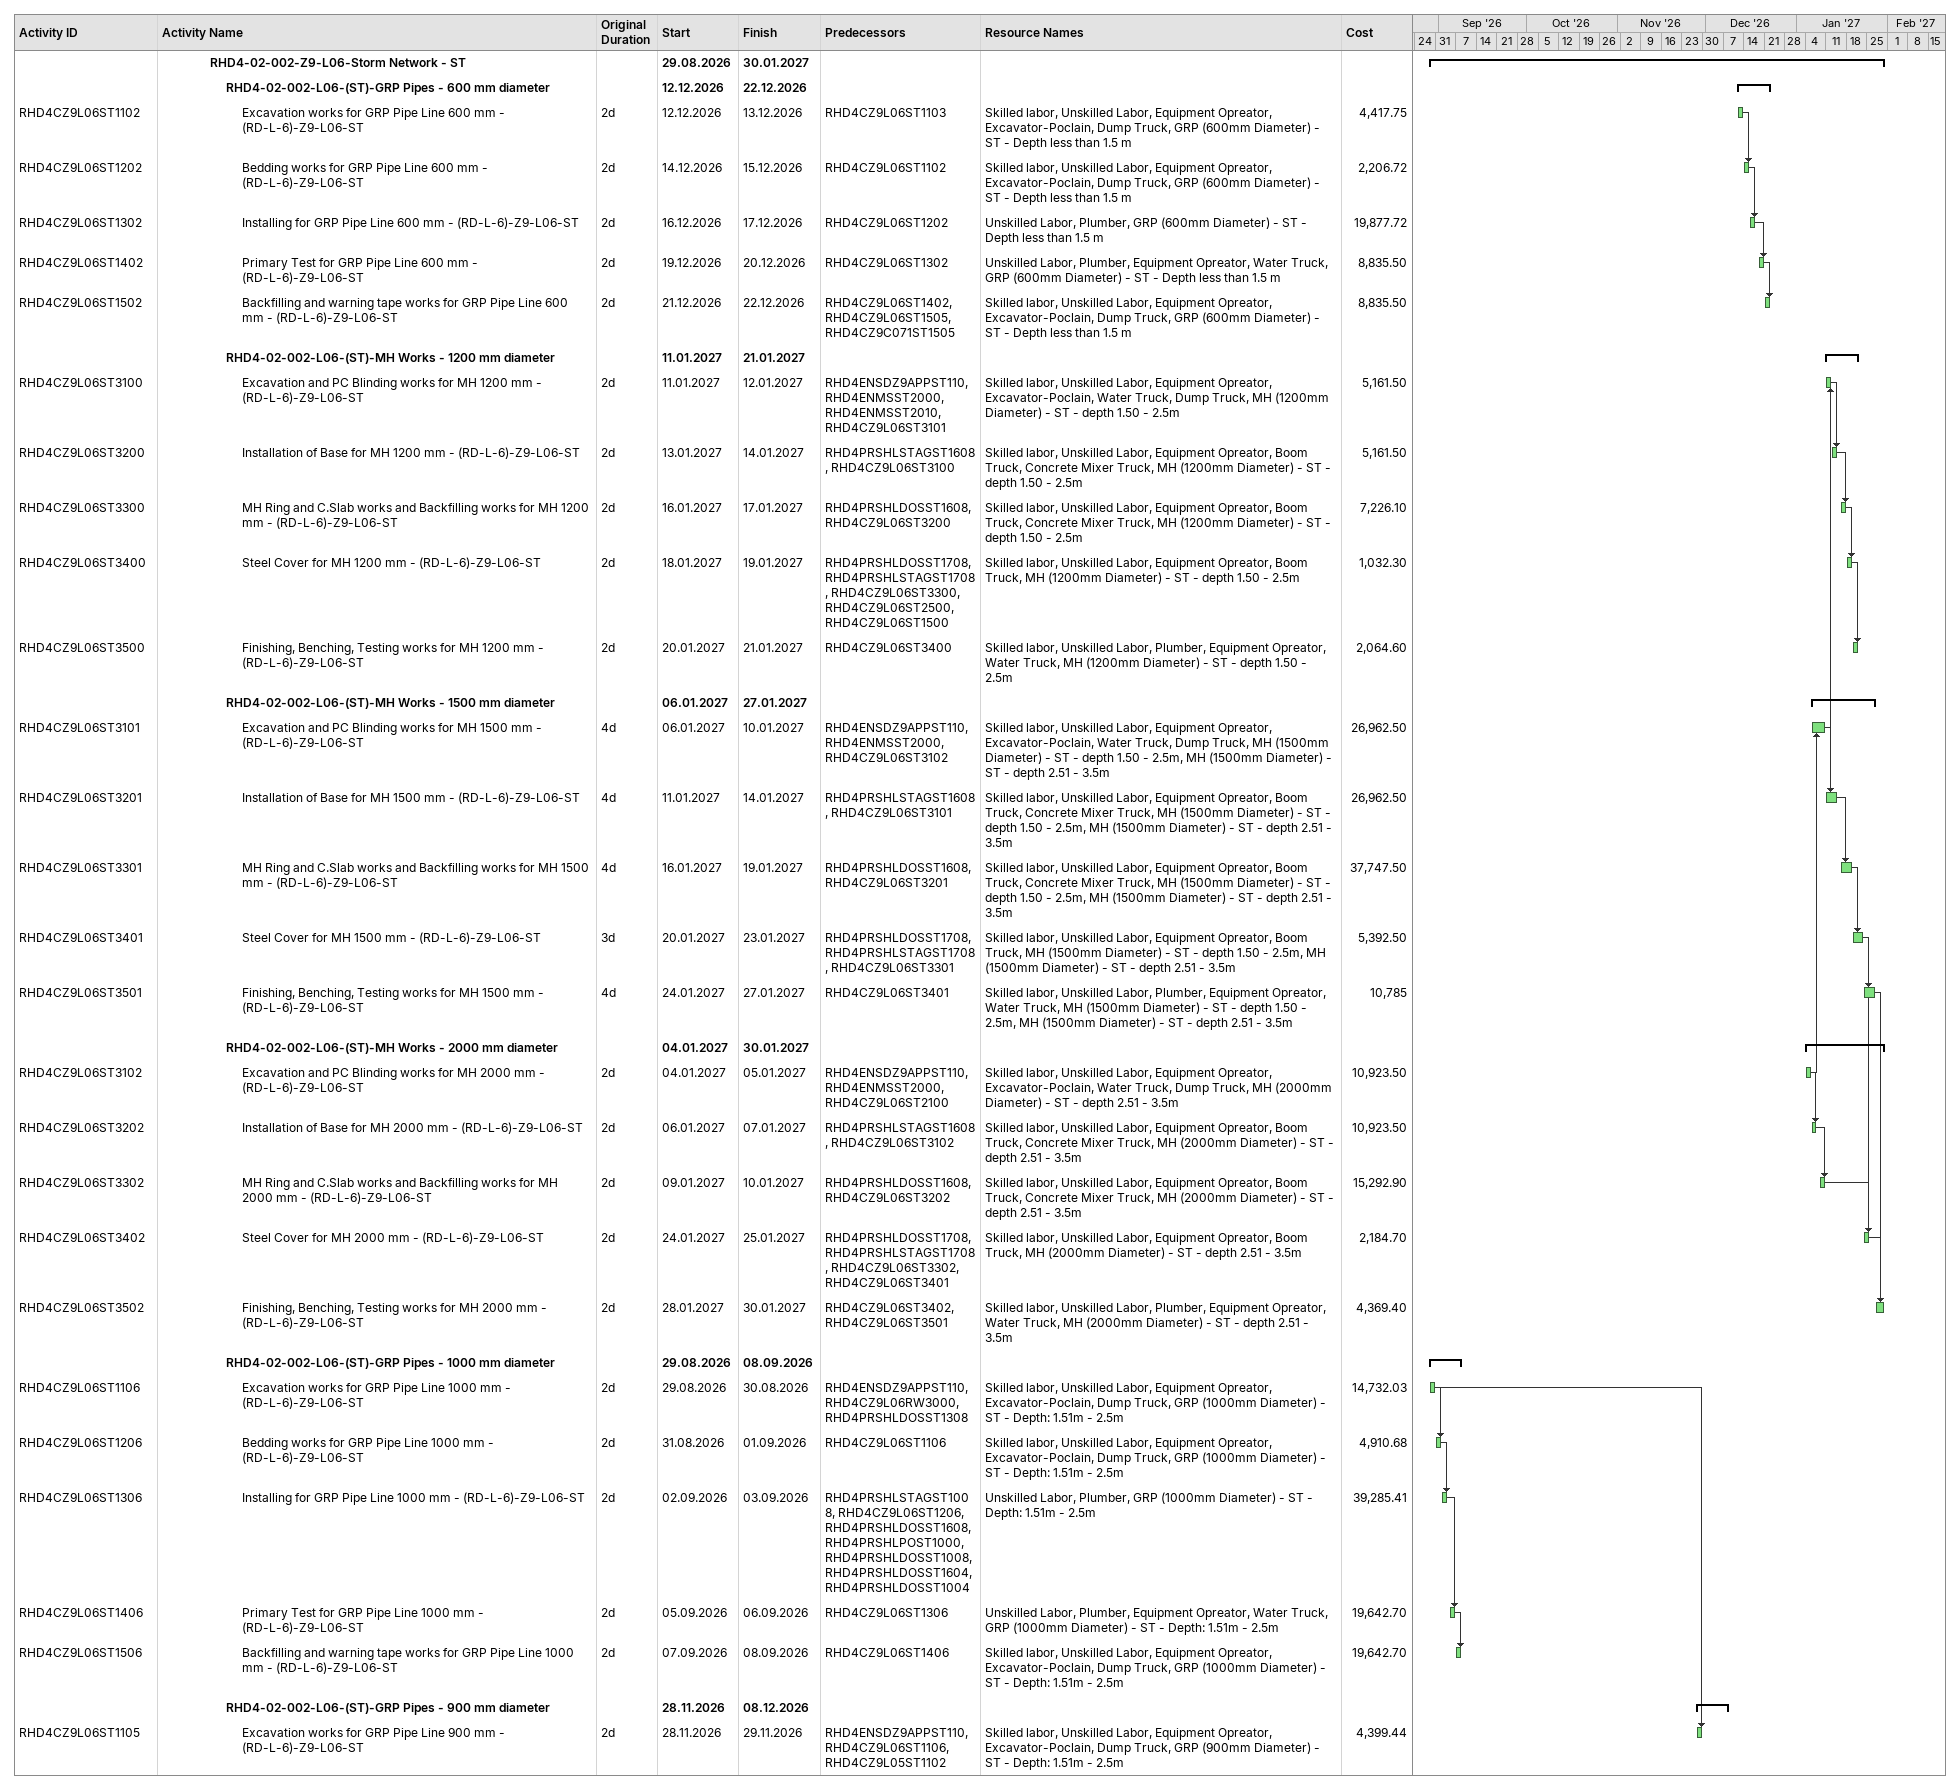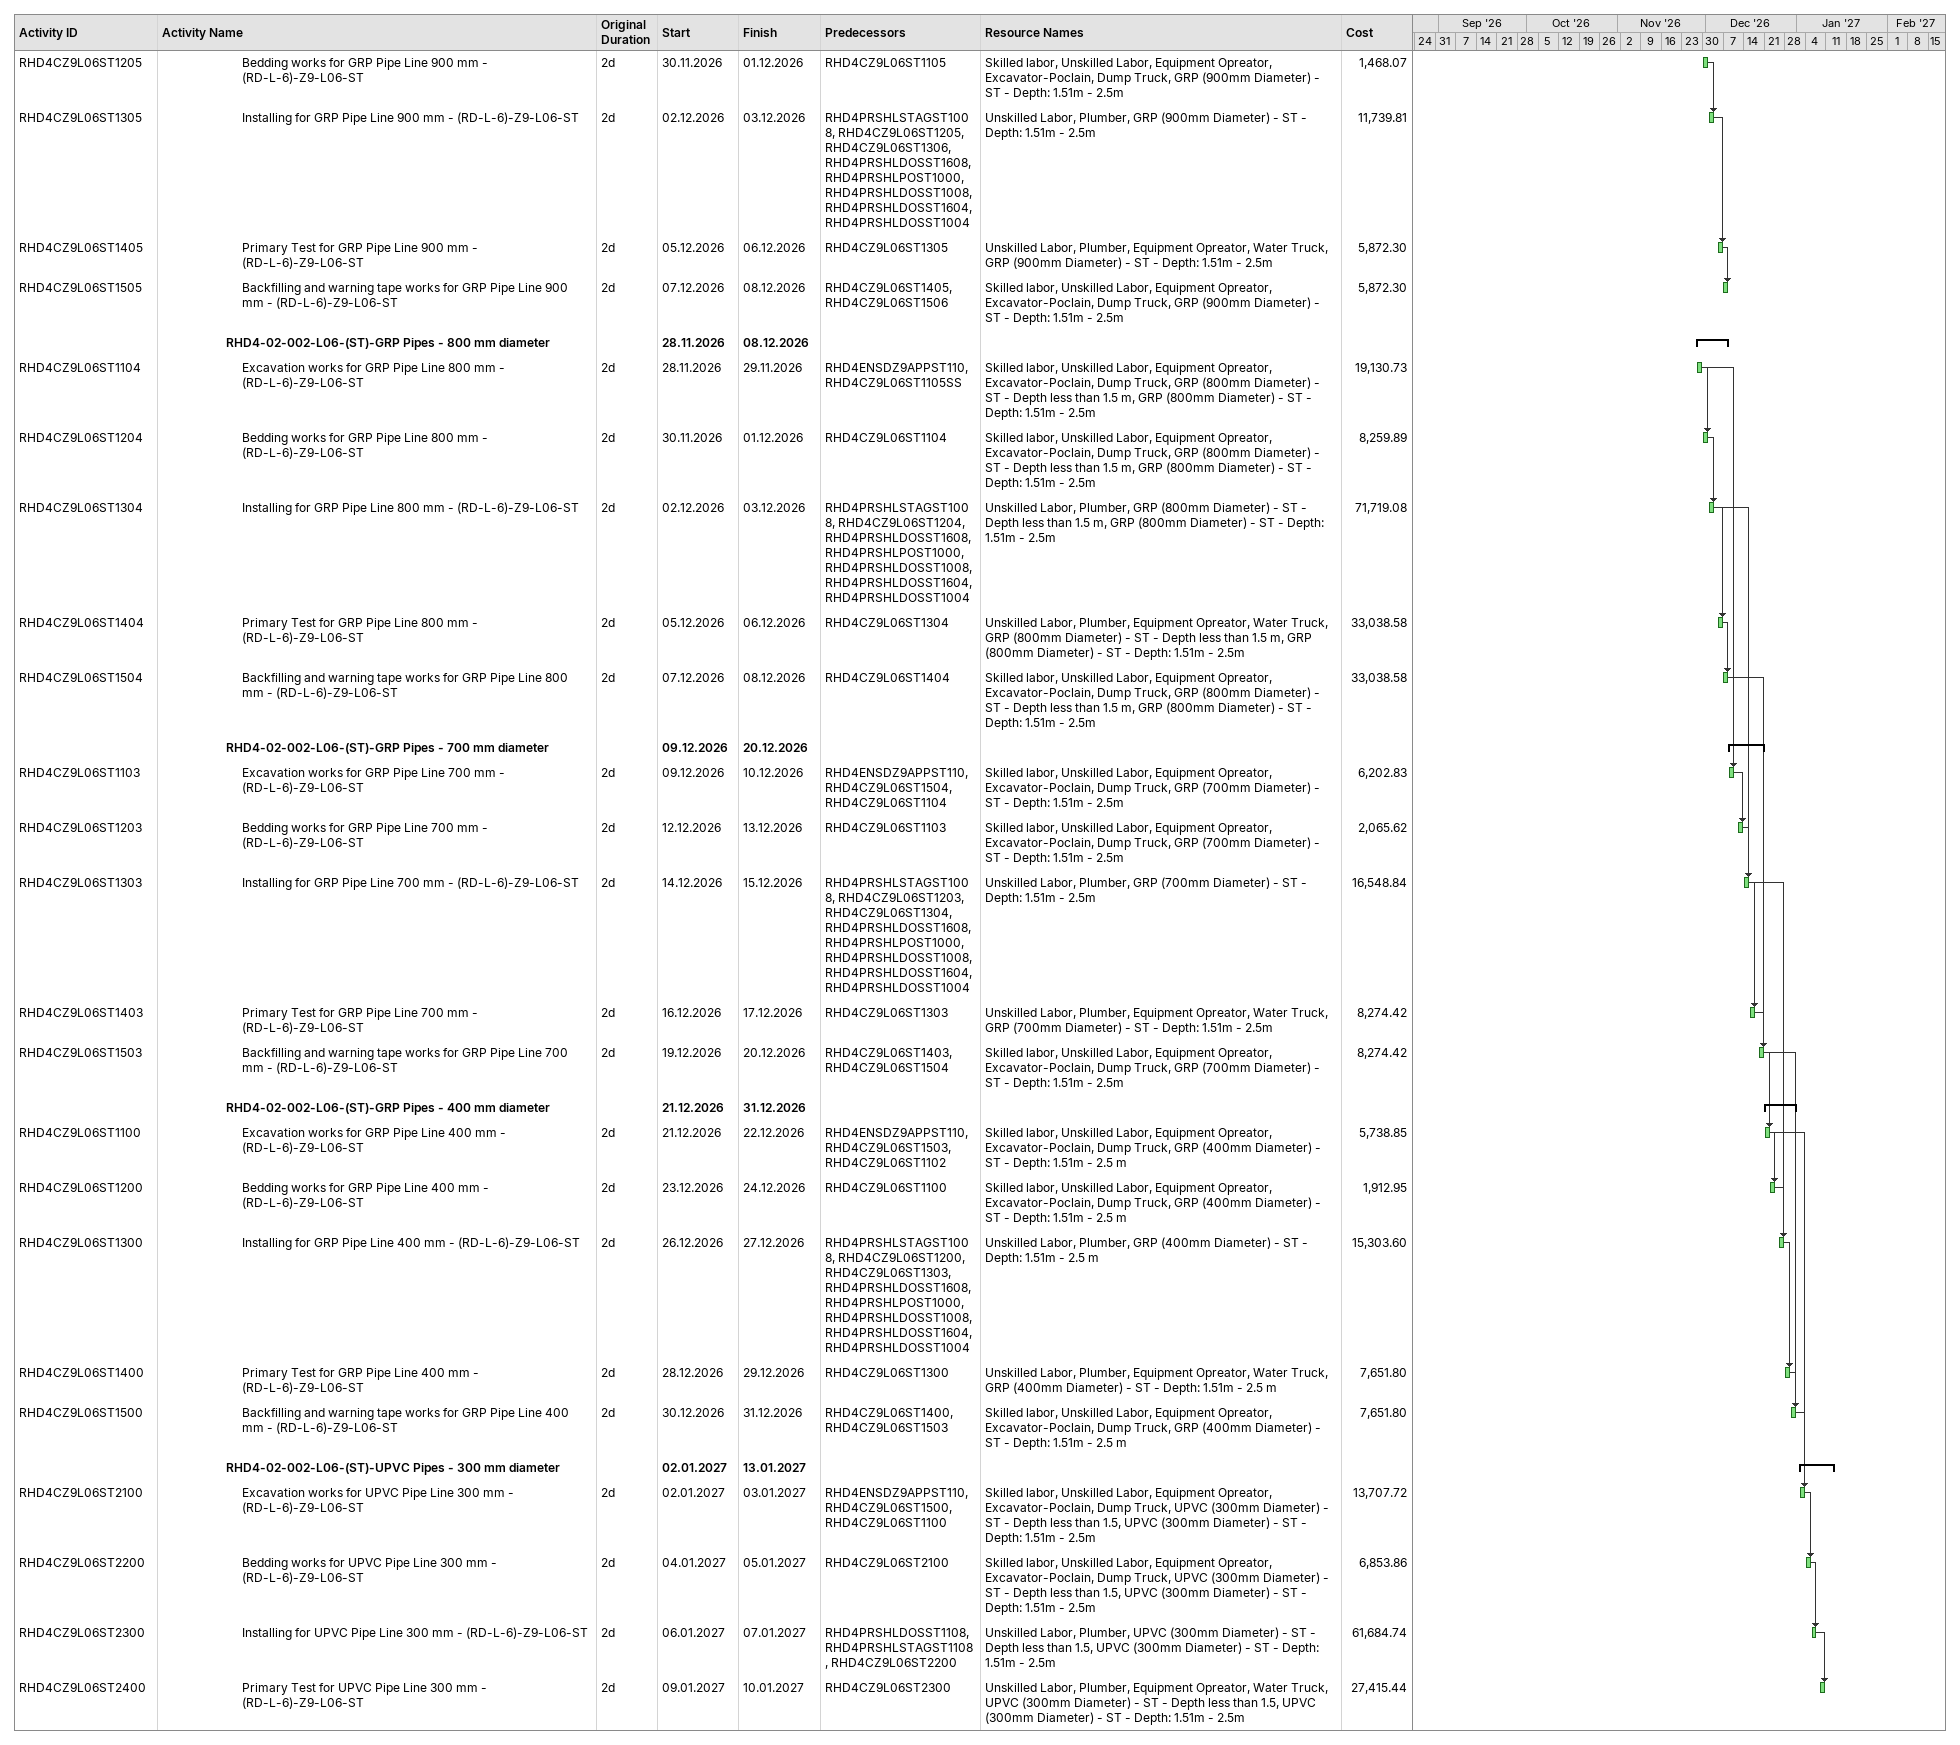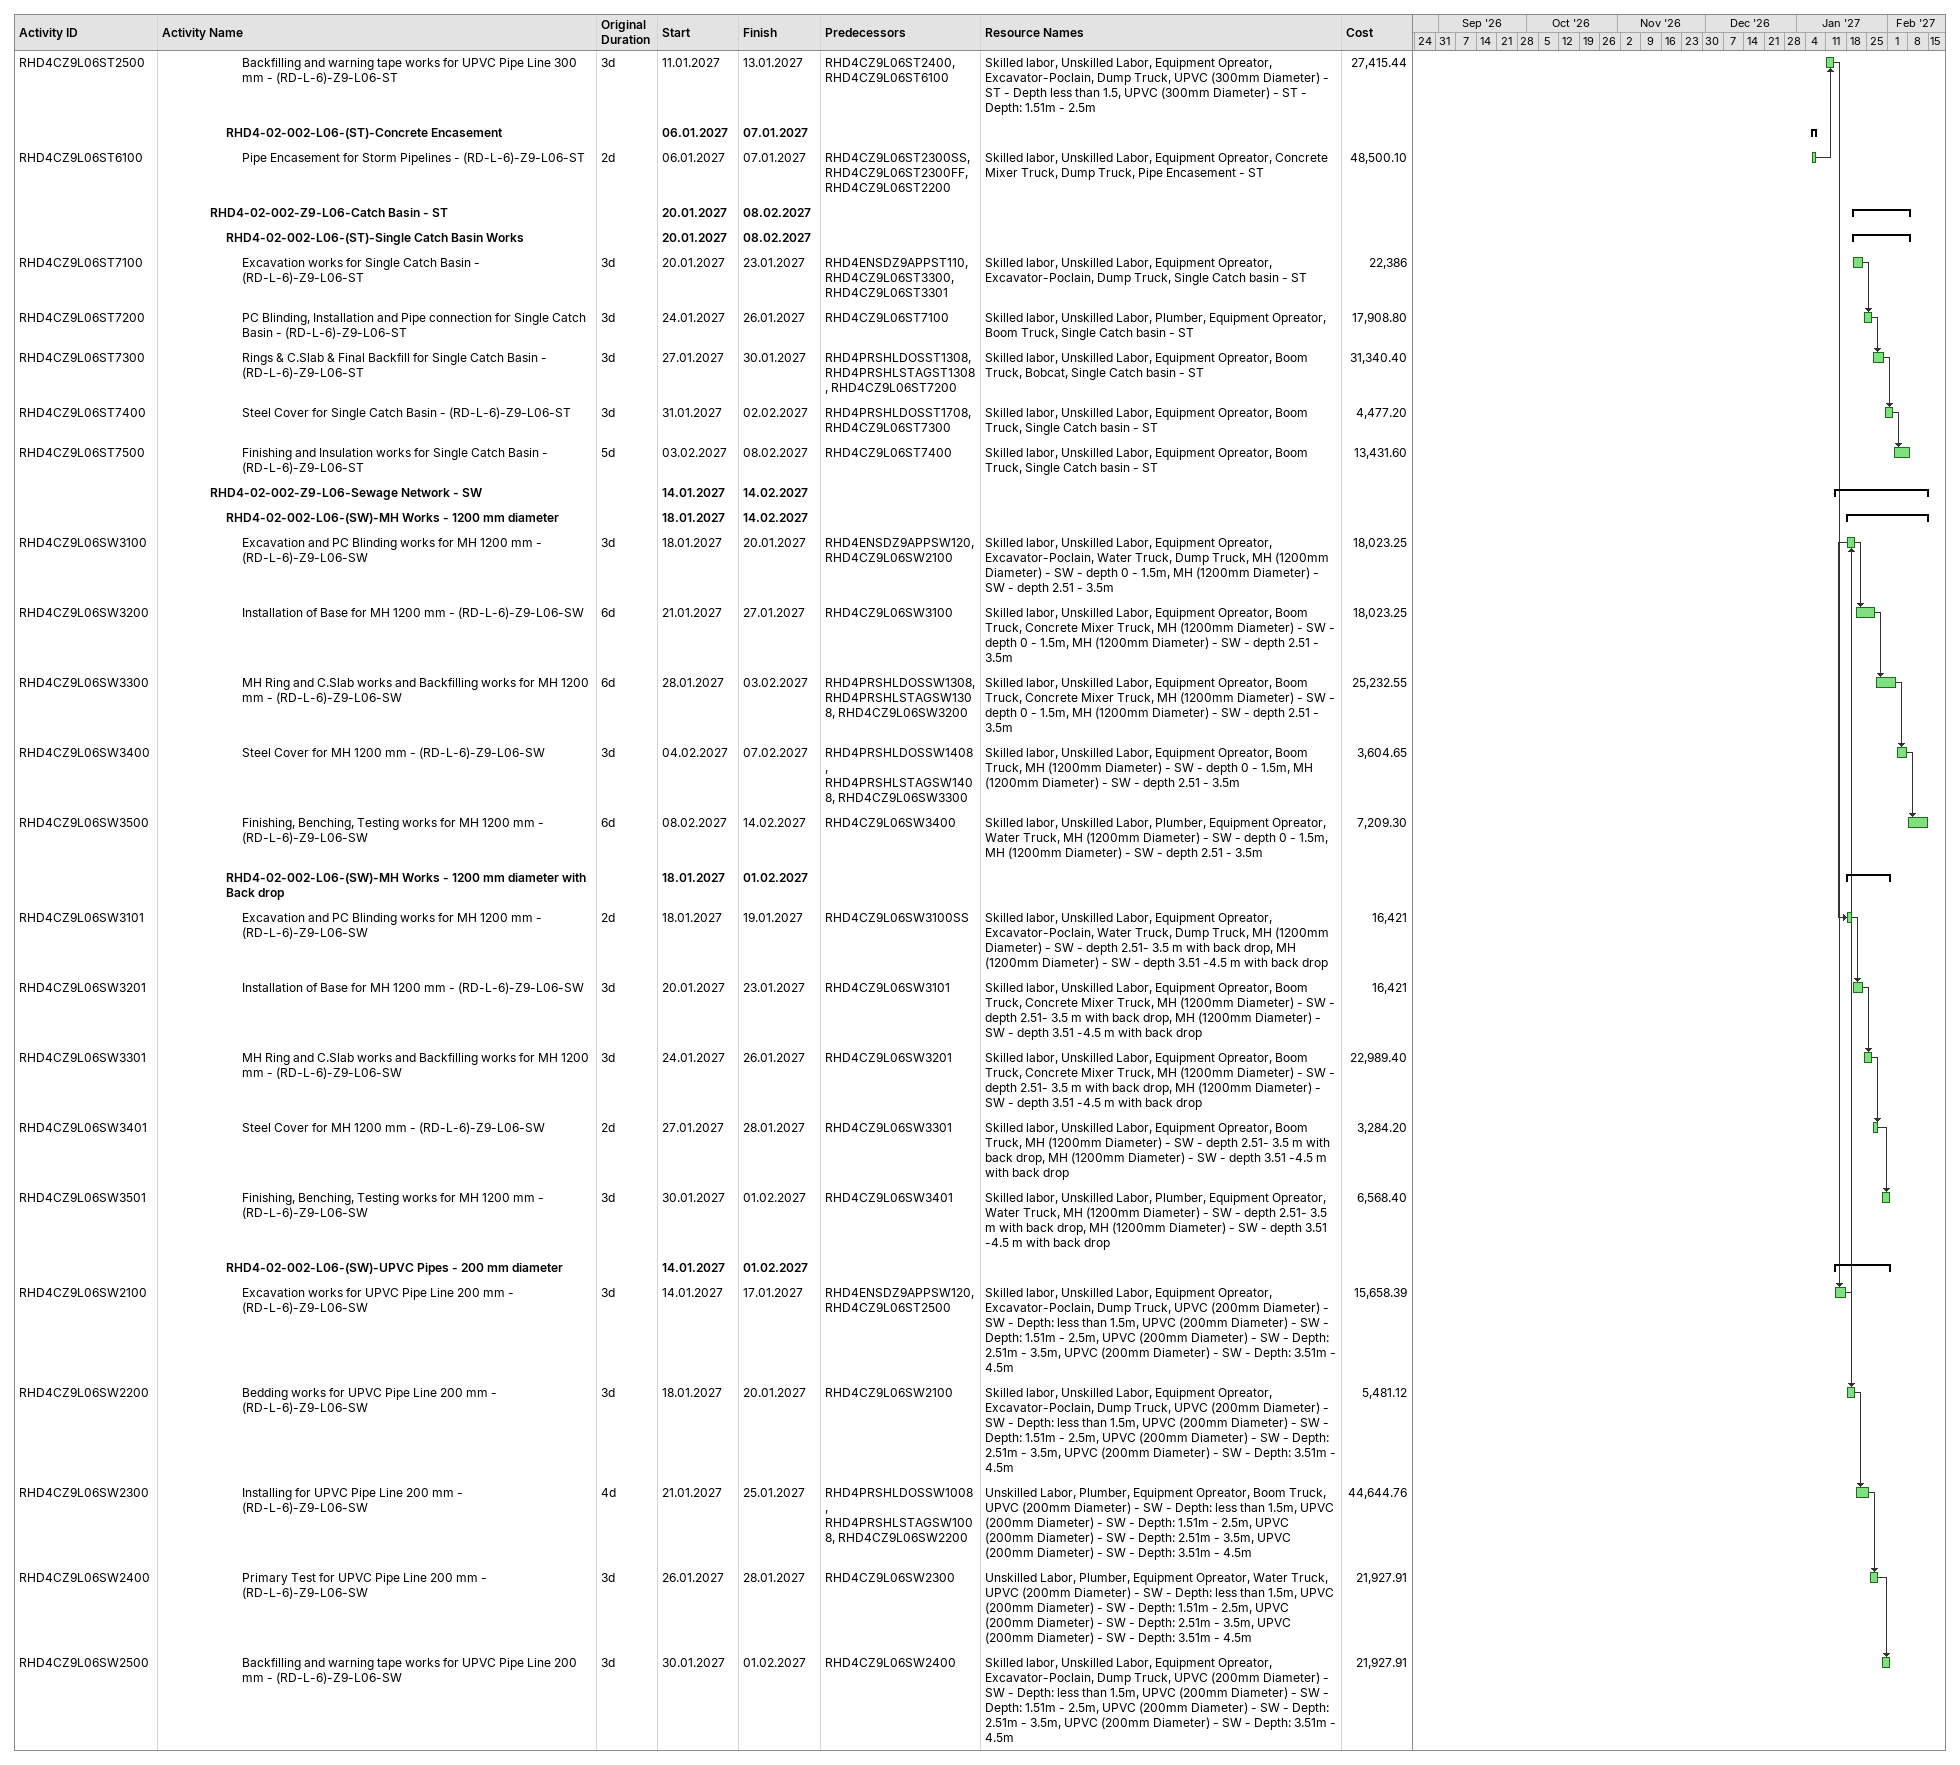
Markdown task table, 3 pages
| ID | Level | Task | Original duration | Start | Finish | Predecessors | Resources | Cost |
|---|---|---|---|---|---|---|---|---|
|  | 4 | **RHD4-02-002-Z9-L06-Storm Network - ST** |  | 2026-08-29 | 2027-01-30 |  |  |  |
|  | 5 | **RHD4-02-002-L06-(ST)-GRP Pipes - 600 mm diameter** |  | 2026-12-12 | 2026-12-22 |  |  |  |
| RHD4CZ9L06ST1102 | 6 | Excavation works for GRP Pipe Line 600 mm - (RD-L-6)-Z9-L06-ST | 2d | 2026-12-12 | 2026-12-13 | RHD4CZ9L06ST1103 | Skilled labor, Unskilled Labor, Equipment Opreator, Excavator-Poclain, Dump Truck, GRP (600mm Diameter) - ST - Depth less than 1.5 m | 4417.75 |
| RHD4CZ9L06ST1202 | 6 | Bedding works for GRP Pipe Line 600 mm - (RD-L-6)-Z9-L06-ST | 2d | 2026-12-14 | 2026-12-15 | RHD4CZ9L06ST1102 | Skilled labor, Unskilled Labor, Equipment Opreator, Excavator-Poclain, Dump Truck, GRP (600mm Diameter) - ST - Depth less than 1.5 m | 2206.72 |
| RHD4CZ9L06ST1302 | 6 | Installing for GRP Pipe Line 600 mm - (RD-L-6)-Z9-L06-ST | 2d | 2026-12-16 | 2026-12-17 | RHD4CZ9L06ST1202 | Unskilled Labor, Plumber, GRP (600mm Diameter) - ST - Depth less than 1.5 m | 19877.72 |
| RHD4CZ9L06ST1402 | 6 | Primary Test for GRP Pipe Line 600 mm - (RD-L-6)-Z9-L06-ST | 2d | 2026-12-19 | 2026-12-20 | RHD4CZ9L06ST1302 | Unskilled Labor, Plumber, Equipment Opreator, Water Truck, GRP (600mm Diameter) - ST - Depth less than 1.5 m | 8835.50 |
| RHD4CZ9L06ST1502 | 6 | Backfilling and warning tape works for GRP Pipe Line 600 mm - (RD-L-6)-Z9-L06-ST | 2d | 2026-12-21 | 2026-12-22 | RHD4CZ9L06ST1402, RHD4CZ9L06ST1505, RHD4CZ9C071ST1505 | Skilled labor, Unskilled Labor, Equipment Opreator, Excavator-Poclain, Dump Truck, GRP (600mm Diameter) - ST - Depth less than 1.5 m | 8835.50 |
|  | 5 | **RHD4-02-002-L06-(ST)-MH Works - 1200 mm diameter** |  | 2027-01-11 | 2027-01-21 |  |  |  |
| RHD4CZ9L06ST3100 | 6 | Excavation and PC Blinding works for MH 1200 mm - (RD-L-6)-Z9-L06-ST | 2d | 2027-01-11 | 2027-01-12 | RHD4ENSDZ9APPST110, RHD4ENMSST2000, RHD4ENMSST2010, RHD4CZ9L06ST3101 | Skilled labor, Unskilled Labor, Equipment Opreator, Excavator-Poclain, Water Truck, Dump Truck, MH (1200mm Diameter) - ST - depth 1.50 - 2.5m | 5161.50 |
| RHD4CZ9L06ST3200 | 6 | Installation of Base for MH 1200 mm - (RD-L-6)-Z9-L06-ST | 2d | 2027-01-13 | 2027-01-14 | RHD4PRSHLSTAGST1608, RHD4CZ9L06ST3100 | Skilled labor, Unskilled Labor, Equipment Opreator, Boom Truck, Concrete Mixer Truck, MH (1200mm Diameter) - ST - depth 1.50 - 2.5m | 5161.50 |
| RHD4CZ9L06ST3300 | 6 | MH Ring and C.Slab works and Backfilling works for MH 1200 mm - (RD-L-6)-Z9-L06-ST | 2d | 2027-01-16 | 2027-01-17 | RHD4PRSHLDOSST1608, RHD4CZ9L06ST3200 | Skilled labor, Unskilled Labor, Equipment Opreator, Boom Truck, Concrete Mixer Truck, MH (1200mm Diameter) - ST - depth 1.50 - 2.5m | 7226.10 |
| RHD4CZ9L06ST3400 | 6 | Steel Cover for MH 1200 mm - (RD-L-6)-Z9-L06-ST | 2d | 2027-01-18 | 2027-01-19 | RHD4PRSHLDOSST1708, RHD4PRSHLSTAGST1708, RHD4CZ9L06ST3300, RHD4CZ9L06ST2500, RHD4CZ9L06ST1500 | Skilled labor, Unskilled Labor, Equipment Opreator, Boom Truck, MH (1200mm Diameter) - ST - depth 1.50 - 2.5m | 1032.30 |
| RHD4CZ9L06ST3500 | 6 | Finishing, Benching, Testing works for MH 1200 mm - (RD-L-6)-Z9-L06-ST | 2d | 2027-01-20 | 2027-01-21 | RHD4CZ9L06ST3400 | Skilled labor, Unskilled Labor, Plumber, Equipment Opreator, Water Truck, MH (1200mm Diameter) - ST - depth 1.50 - 2.5m | 2064.60 |
|  | 5 | **RHD4-02-002-L06-(ST)-MH Works - 1500 mm diameter** |  | 2027-01-06 | 2027-01-27 |  |  |  |
| RHD4CZ9L06ST3101 | 6 | Excavation and PC Blinding works for MH 1500 mm - (RD-L-6)-Z9-L06-ST | 4d | 2027-01-06 | 2027-01-10 | RHD4ENSDZ9APPST110, RHD4ENMSST2000, RHD4CZ9L06ST3102 | Skilled labor, Unskilled Labor, Equipment Opreator, Excavator-Poclain, Water Truck, Dump Truck, MH (1500mm Diameter) - ST - depth 1.50 - 2.5m, MH (1500mm Diameter) - ST - depth 2.51 - 3.5m | 26962.50 |
| RHD4CZ9L06ST3201 | 6 | Installation of Base for MH 1500 mm - (RD-L-6)-Z9-L06-ST | 4d | 2027-01-11 | 2027-01-14 | RHD4PRSHLSTAGST1608, RHD4CZ9L06ST3101 | Skilled labor, Unskilled Labor, Equipment Opreator, Boom Truck, Concrete Mixer Truck, MH (1500mm Diameter) - ST - depth 1.50 - 2.5m, MH (1500mm Diameter) - ST - depth 2.51 - 3.5m | 26962.50 |
| RHD4CZ9L06ST3301 | 6 | MH Ring and C.Slab works and Backfilling works for MH 1500 mm - (RD-L-6)-Z9-L06-ST | 4d | 2027-01-16 | 2027-01-19 | RHD4PRSHLDOSST1608, RHD4CZ9L06ST3201 | Skilled labor, Unskilled Labor, Equipment Opreator, Boom Truck, Concrete Mixer Truck, MH (1500mm Diameter) - ST - depth 1.50 - 2.5m, MH (1500mm Diameter) - ST - depth 2.51 - 3.5m | 37747.50 |
| RHD4CZ9L06ST3401 | 6 | Steel Cover for MH 1500 mm - (RD-L-6)-Z9-L06-ST | 3d | 2027-01-20 | 2027-01-23 | RHD4PRSHLDOSST1708, RHD4PRSHLSTAGST1708, RHD4CZ9L06ST3301 | Skilled labor, Unskilled Labor, Equipment Opreator, Boom Truck, MH (1500mm Diameter) - ST - depth 1.50 - 2.5m, MH (1500mm Diameter) - ST - depth 2.51 - 3.5m | 5392.50 |
| RHD4CZ9L06ST3501 | 6 | Finishing, Benching, Testing works for MH 1500 mm - (RD-L-6)-Z9-L06-ST | 4d | 2027-01-24 | 2027-01-27 | RHD4CZ9L06ST3401 | Skilled labor, Unskilled Labor, Plumber, Equipment Opreator, Water Truck, MH (1500mm Diameter) - ST - depth 1.50 - 2.5m, MH (1500mm Diameter) - ST - depth 2.51 - 3.5m | 10785 |
|  | 5 | **RHD4-02-002-L06-(ST)-MH Works - 2000 mm diameter** |  | 2027-01-04 | 2027-01-30 |  |  |  |
| RHD4CZ9L06ST3102 | 6 | Excavation and PC Blinding works for MH 2000 mm - (RD-L-6)-Z9-L06-ST | 2d | 2027-01-04 | 2027-01-05 | RHD4ENSDZ9APPST110, RHD4ENMSST2000, RHD4CZ9L06ST2100 | Skilled labor, Unskilled Labor, Equipment Opreator, Excavator-Poclain, Water Truck, Dump Truck, MH (2000mm Diameter) - ST - depth 2.51 - 3.5m | 10923.50 |
| RHD4CZ9L06ST3202 | 6 | Installation of Base for MH 2000 mm - (RD-L-6)-Z9-L06-ST | 2d | 2027-01-06 | 2027-01-07 | RHD4PRSHLSTAGST1608, RHD4CZ9L06ST3102 | Skilled labor, Unskilled Labor, Equipment Opreator, Boom Truck, Concrete Mixer Truck, MH (2000mm Diameter) - ST - depth 2.51 - 3.5m | 10923.50 |
| RHD4CZ9L06ST3302 | 6 | MH Ring and C.Slab works and Backfilling works for MH 2000 mm - (RD-L-6)-Z9-L06-ST | 2d | 2027-01-09 | 2027-01-10 | RHD4PRSHLDOSST1608, RHD4CZ9L06ST3202 | Skilled labor, Unskilled Labor, Equipment Opreator, Boom Truck, Concrete Mixer Truck, MH (2000mm Diameter) - ST - depth 2.51 - 3.5m | 15292.90 |
| RHD4CZ9L06ST3402 | 6 | Steel Cover for MH 2000 mm - (RD-L-6)-Z9-L06-ST | 2d | 2027-01-24 | 2027-01-25 | RHD4PRSHLDOSST1708, RHD4PRSHLSTAGST1708, RHD4CZ9L06ST3302, RHD4CZ9L06ST3401 | Skilled labor, Unskilled Labor, Equipment Opreator, Boom Truck, MH (2000mm Diameter) - ST - depth 2.51 - 3.5m | 2184.70 |
| RHD4CZ9L06ST3502 | 6 | Finishing, Benching, Testing works for MH 2000 mm - (RD-L-6)-Z9-L06-ST | 2d | 2027-01-28 | 2027-01-30 | RHD4CZ9L06ST3402, RHD4CZ9L06ST3501 | Skilled labor, Unskilled Labor, Plumber, Equipment Opreator, Water Truck, MH (2000mm Diameter) - ST - depth 2.51 - 3.5m | 4369.40 |
|  | 5 | **RHD4-02-002-L06-(ST)-GRP Pipes - 1000 mm diameter** |  | 2026-08-29 | 2026-09-08 |  |  |  |
| RHD4CZ9L06ST1106 | 6 | Excavation works for GRP Pipe Line 1000 mm - (RD-L-6)-Z9-L06-ST | 2d | 2026-08-29 | 2026-08-30 | RHD4ENSDZ9APPST110, RHD4CZ9L06RW3000, RHD4PRSHLDOSST1308 | Skilled labor, Unskilled Labor, Equipment Opreator, Excavator-Poclain, Dump Truck, GRP (1000mm Diameter) - ST - Depth: 1.51m - 2.5m | 14732.03 |
| RHD4CZ9L06ST1206 | 6 | Bedding works for GRP Pipe Line 1000 mm - (RD-L-6)-Z9-L06-ST | 2d | 2026-08-31 | 2026-09-01 | RHD4CZ9L06ST1106 | Skilled labor, Unskilled Labor, Equipment Opreator, Excavator-Poclain, Dump Truck, GRP (1000mm Diameter) - ST - Depth: 1.51m - 2.5m | 4910.68 |
| RHD4CZ9L06ST1306 | 6 | Installing for GRP Pipe Line 1000 mm - (RD-L-6)-Z9-L06-ST | 2d | 2026-09-02 | 2026-09-03 | RHD4PRSHLSTAGST1008, RHD4CZ9L06ST1206, RHD4PRSHLDOSST1608, RHD4PRSHLPOST1000, RHD4PRSHLDOSST1008, RHD4PRSHLDOSST1604, RHD4PRSHLDOSST1004 | Unskilled Labor, Plumber, GRP (1000mm Diameter) - ST - Depth: 1.51m - 2.5m | 39285.41 |
| RHD4CZ9L06ST1406 | 6 | Primary Test for GRP Pipe Line 1000 mm - (RD-L-6)-Z9-L06-ST | 2d | 2026-09-05 | 2026-09-06 | RHD4CZ9L06ST1306 | Unskilled Labor, Plumber, Equipment Opreator, Water Truck, GRP (1000mm Diameter) - ST - Depth: 1.51m - 2.5m | 19642.70 |
| RHD4CZ9L06ST1506 | 6 | Backfilling and warning tape works for GRP Pipe Line 1000 mm - (RD-L-6)-Z9-L06-ST | 2d | 2026-09-07 | 2026-09-08 | RHD4CZ9L06ST1406 | Skilled labor, Unskilled Labor, Equipment Opreator, Excavator-Poclain, Dump Truck, GRP (1000mm Diameter) - ST - Depth: 1.51m - 2.5m | 19642.70 |
|  | 5 | **RHD4-02-002-L06-(ST)-GRP Pipes - 900 mm diameter** |  | 2026-11-28 | 2026-12-08 |  |  |  |
| RHD4CZ9L06ST1105 | 6 | Excavation works for GRP Pipe Line 900 mm - (RD-L-6)-Z9-L06-ST | 2d | 2026-11-28 | 2026-11-29 | RHD4ENSDZ9APPST110, RHD4CZ9L06ST1106, RHD4CZ9L05ST1102 | Skilled labor, Unskilled Labor, Equipment Opreator, Excavator-Poclain, Dump Truck, GRP (900mm Diameter) - ST - Depth: 1.51m - 2.5m | 4399.44 |
| RHD4CZ9L06ST1205 | 6 | Bedding works for GRP Pipe Line 900 mm - (RD-L-6)-Z9-L06-ST | 2d | 2026-11-30 | 2026-12-01 | RHD4CZ9L06ST1105 | Skilled labor, Unskilled Labor, Equipment Opreator, Excavator-Poclain, Dump Truck, GRP (900mm Diameter) - ST - Depth: 1.51m - 2.5m | 1468.07 |
| RHD4CZ9L06ST1305 | 6 | Installing for GRP Pipe Line 900 mm - (RD-L-6)-Z9-L06-ST | 2d | 2026-12-02 | 2026-12-03 | RHD4PRSHLSTAGST1008, RHD4CZ9L06ST1205, RHD4CZ9L06ST1306, RHD4PRSHLDOSST1608, RHD4PRSHLPOST1000, RHD4PRSHLDOSST1008, RHD4PRSHLDOSST1604, RHD4PRSHLDOSST1004 | Unskilled Labor, Plumber, GRP (900mm Diameter) - ST - Depth: 1.51m - 2.5m | 11739.81 |
| RHD4CZ9L06ST1405 | 6 | Primary Test for GRP Pipe Line 900 mm - (RD-L-6)-Z9-L06-ST | 2d | 2026-12-05 | 2026-12-06 | RHD4CZ9L06ST1305 | Unskilled Labor, Plumber, Equipment Opreator, Water Truck, GRP (900mm Diameter) - ST - Depth: 1.51m - 2.5m | 5872.30 |
| RHD4CZ9L06ST1505 | 6 | Backfilling and warning tape works for GRP Pipe Line 900 mm - (RD-L-6)-Z9-L06-ST | 2d | 2026-12-07 | 2026-12-08 | RHD4CZ9L06ST1405, RHD4CZ9L06ST1506 | Skilled labor, Unskilled Labor, Equipment Opreator, Excavator-Poclain, Dump Truck, GRP (900mm Diameter) - ST - Depth: 1.51m - 2.5m | 5872.30 |
|  | 5 | **RHD4-02-002-L06-(ST)-GRP Pipes - 800 mm diameter** |  | 2026-11-28 | 2026-12-08 |  |  |  |
| RHD4CZ9L06ST1104 | 6 | Excavation works for GRP Pipe Line 800 mm - (RD-L-6)-Z9-L06-ST | 2d | 2026-11-28 | 2026-11-29 | RHD4ENSDZ9APPST110, RHD4CZ9L06ST1105SS | Skilled labor, Unskilled Labor, Equipment Opreator, Excavator-Poclain, Dump Truck, GRP (800mm Diameter) - ST - Depth less than 1.5 m, GRP (800mm Diameter) - ST - Depth: 1.51m - 2.5m | 19130.73 |
| RHD4CZ9L06ST1204 | 6 | Bedding works for GRP Pipe Line 800 mm - (RD-L-6)-Z9-L06-ST | 2d | 2026-11-30 | 2026-12-01 | RHD4CZ9L06ST1104 | Skilled labor, Unskilled Labor, Equipment Opreator, Excavator-Poclain, Dump Truck, GRP (800mm Diameter) - ST - Depth less than 1.5 m, GRP (800mm Diameter) - ST - Depth: 1.51m - 2.5m | 8259.89 |
| RHD4CZ9L06ST1304 | 6 | Installing for GRP Pipe Line 800 mm - (RD-L-6)-Z9-L06-ST | 2d | 2026-12-02 | 2026-12-03 | RHD4PRSHLSTAGST1008, RHD4CZ9L06ST1204, RHD4PRSHLDOSST1608, RHD4PRSHLPOST1000, RHD4PRSHLDOSST1008, RHD4PRSHLDOSST1604, RHD4PRSHLDOSST1004 | Unskilled Labor, Plumber, GRP (800mm Diameter) - ST - Depth less than 1.5 m, GRP (800mm Diameter) - ST - Depth: 1.51m - 2.5m | 71719.08 |
| RHD4CZ9L06ST1404 | 6 | Primary Test for GRP Pipe Line 800 mm - (RD-L-6)-Z9-L06-ST | 2d | 2026-12-05 | 2026-12-06 | RHD4CZ9L06ST1304 | Unskilled Labor, Plumber, Equipment Opreator, Water Truck, GRP (800mm Diameter) - ST - Depth less than 1.5 m, GRP (800mm Diameter) - ST - Depth: 1.51m - 2.5m | 33038.58 |
| RHD4CZ9L06ST1504 | 6 | Backfilling and warning tape works for GRP Pipe Line 800 mm - (RD-L-6)-Z9-L06-ST | 2d | 2026-12-07 | 2026-12-08 | RHD4CZ9L06ST1404 | Skilled labor, Unskilled Labor, Equipment Opreator, Excavator-Poclain, Dump Truck, GRP (800mm Diameter) - ST - Depth less than 1.5 m, GRP (800mm Diameter) - ST - Depth: 1.51m - 2.5m | 33038.58 |
|  | 5 | **RHD4-02-002-L06-(ST)-GRP Pipes - 700 mm diameter** |  | 2026-12-09 | 2026-12-20 |  |  |  |
| RHD4CZ9L06ST1103 | 6 | Excavation works for GRP Pipe Line 700 mm - (RD-L-6)-Z9-L06-ST | 2d | 2026-12-09 | 2026-12-10 | RHD4ENSDZ9APPST110, RHD4CZ9L06ST1504, RHD4CZ9L06ST1104 | Skilled labor, Unskilled Labor, Equipment Opreator, Excavator-Poclain, Dump Truck, GRP (700mm Diameter) - ST - Depth: 1.51m - 2.5m | 6202.83 |
| RHD4CZ9L06ST1203 | 6 | Bedding works for GRP Pipe Line 700 mm - (RD-L-6)-Z9-L06-ST | 2d | 2026-12-12 | 2026-12-13 | RHD4CZ9L06ST1103 | Skilled labor, Unskilled Labor, Equipment Opreator, Excavator-Poclain, Dump Truck, GRP (700mm Diameter) - ST - Depth: 1.51m - 2.5m | 2065.62 |
| RHD4CZ9L06ST1303 | 6 | Installing for GRP Pipe Line 700 mm - (RD-L-6)-Z9-L06-ST | 2d | 2026-12-14 | 2026-12-15 | RHD4PRSHLSTAGST1008, RHD4CZ9L06ST1203, RHD4CZ9L06ST1304, RHD4PRSHLDOSST1608, RHD4PRSHLPOST1000, RHD4PRSHLDOSST1008, RHD4PRSHLDOSST1604, RHD4PRSHLDOSST1004 | Unskilled Labor, Plumber, GRP (700mm Diameter) - ST - Depth: 1.51m - 2.5m | 16548.84 |
| RHD4CZ9L06ST1403 | 6 | Primary Test for GRP Pipe Line 700 mm - (RD-L-6)-Z9-L06-ST | 2d | 2026-12-16 | 2026-12-17 | RHD4CZ9L06ST1303 | Unskilled Labor, Plumber, Equipment Opreator, Water Truck, GRP (700mm Diameter) - ST - Depth: 1.51m - 2.5m | 8274.42 |
| RHD4CZ9L06ST1503 | 6 | Backfilling and warning tape works for GRP Pipe Line 700 mm - (RD-L-6)-Z9-L06-ST | 2d | 2026-12-19 | 2026-12-20 | RHD4CZ9L06ST1403, RHD4CZ9L06ST1504 | Skilled labor, Unskilled Labor, Equipment Opreator, Excavator-Poclain, Dump Truck, GRP (700mm Diameter) - ST - Depth: 1.51m - 2.5m | 8274.42 |
|  | 5 | **RHD4-02-002-L06-(ST)-GRP Pipes - 400 mm diameter** |  | 2026-12-21 | 2026-12-31 |  |  |  |
| RHD4CZ9L06ST1100 | 6 | Excavation works for GRP Pipe Line 400 mm - (RD-L-6)-Z9-L06-ST | 2d | 2026-12-21 | 2026-12-22 | RHD4ENSDZ9APPST110, RHD4CZ9L06ST1503, RHD4CZ9L06ST1102 | Skilled labor, Unskilled Labor, Equipment Opreator, Excavator-Poclain, Dump Truck, GRP (400mm Diameter) - ST - Depth: 1.51m - 2.5 m | 5738.85 |
| RHD4CZ9L06ST1200 | 6 | Bedding works for GRP Pipe Line 400 mm - (RD-L-6)-Z9-L06-ST | 2d | 2026-12-23 | 2026-12-24 | RHD4CZ9L06ST1100 | Skilled labor, Unskilled Labor, Equipment Opreator, Excavator-Poclain, Dump Truck, GRP (400mm Diameter) - ST - Depth: 1.51m - 2.5 m | 1912.95 |
| RHD4CZ9L06ST1300 | 6 | Installing for GRP Pipe Line 400 mm - (RD-L-6)-Z9-L06-ST | 2d | 2026-12-26 | 2026-12-27 | RHD4PRSHLSTAGST1008, RHD4CZ9L06ST1200, RHD4CZ9L06ST1303, RHD4PRSHLDOSST1608, RHD4PRSHLPOST1000, RHD4PRSHLDOSST1008, RHD4PRSHLDOSST1604, RHD4PRSHLDOSST1004 | Unskilled Labor, Plumber, GRP (400mm Diameter) - ST - Depth: 1.51m - 2.5 m | 15303.60 |
| RHD4CZ9L06ST1400 | 6 | Primary Test for GRP Pipe Line 400 mm - (RD-L-6)-Z9-L06-ST | 2d | 2026-12-28 | 2026-12-29 | RHD4CZ9L06ST1300 | Unskilled Labor, Plumber, Equipment Opreator, Water Truck, GRP (400mm Diameter) - ST - Depth: 1.51m - 2.5 m | 7651.80 |
| RHD4CZ9L06ST1500 | 6 | Backfilling and warning tape works for GRP Pipe Line 400 mm - (RD-L-6)-Z9-L06-ST | 2d | 2026-12-30 | 2026-12-31 | RHD4CZ9L06ST1400, RHD4CZ9L06ST1503 | Skilled labor, Unskilled Labor, Equipment Opreator, Excavator-Poclain, Dump Truck, GRP (400mm Diameter) - ST - Depth: 1.51m - 2.5 m | 7651.80 |
|  | 5 | **RHD4-02-002-L06-(ST)-UPVC Pipes - 300 mm diameter** |  | 2027-01-02 | 2027-01-13 |  |  |  |
| RHD4CZ9L06ST2100 | 6 | Excavation works for UPVC Pipe Line 300 mm - (RD-L-6)-Z9-L06-ST | 2d | 2027-01-02 | 2027-01-03 | RHD4ENSDZ9APPST110, RHD4CZ9L06ST1500, RHD4CZ9L06ST1100 | Skilled labor, Unskilled Labor, Equipment Opreator, Excavator-Poclain, Dump Truck, UPVC (300mm Diameter) - ST - Depth less than 1.5, UPVC (300mm Diameter) - ST - Depth: 1.51m - 2.5m | 13707.72 |
| RHD4CZ9L06ST2200 | 6 | Bedding works for UPVC Pipe Line 300 mm - (RD-L-6)-Z9-L06-ST | 2d | 2027-01-04 | 2027-01-05 | RHD4CZ9L06ST2100 | Skilled labor, Unskilled Labor, Equipment Opreator, Excavator-Poclain, Dump Truck, UPVC (300mm Diameter) - ST - Depth less than 1.5, UPVC (300mm Diameter) - ST - Depth: 1.51m - 2.5m | 6853.86 |
| RHD4CZ9L06ST2300 | 6 | Installing for UPVC Pipe Line 300 mm - (RD-L-6)-Z9-L06-ST | 2d | 2027-01-06 | 2027-01-07 | RHD4PRSHLDOSST1108, RHD4PRSHLSTAGST1108, RHD4CZ9L06ST2200 | Unskilled Labor, Plumber, UPVC (300mm Diameter) - ST - Depth less than 1.5, UPVC (300mm Diameter) - ST - Depth: 1.51m - 2.5m | 61684.74 |
| RHD4CZ9L06ST2400 | 6 | Primary Test for UPVC Pipe Line 300 mm - (RD-L-6)-Z9-L06-ST | 2d | 2027-01-09 | 2027-01-10 | RHD4CZ9L06ST2300 | Unskilled Labor, Plumber, Equipment Opreator, Water Truck, UPVC (300mm Diameter) - ST - Depth less than 1.5, UPVC (300mm Diameter) - ST - Depth: 1.51m - 2.5m | 27415.44 |
| RHD4CZ9L06ST2500 | 6 | Backfilling and warning tape works for UPVC Pipe Line 300 mm - (RD-L-6)-Z9-L06-ST | 3d | 2027-01-11 | 2027-01-13 | RHD4CZ9L06ST2400, RHD4CZ9L06ST6100 | Skilled labor, Unskilled Labor, Equipment Opreator, Excavator-Poclain, Dump Truck, UPVC (300mm Diameter) - ST - Depth less than 1.5, UPVC (300mm Diameter) - ST - Depth: 1.51m - 2.5m | 27415.44 |
|  | 5 | **RHD4-02-002-L06-(ST)-Concrete Encasement** |  | 2027-01-06 | 2027-01-07 |  |  |  |
| RHD4CZ9L06ST6100 | 6 | Pipe Encasement for Storm Pipelines - (RD-L-6)-Z9-L06-ST | 2d | 2027-01-06 | 2027-01-07 | RHD4CZ9L06ST2300SS, RHD4CZ9L06ST2300FF, RHD4CZ9L06ST2200 | Skilled labor, Unskilled Labor, Equipment Opreator, Concrete Mixer Truck, Dump Truck, Pipe Encasement - ST | 48500.10 |
|  | 4 | **RHD4-02-002-Z9-L06-Catch Basin - ST** |  | 2027-01-20 | 2027-02-08 |  |  |  |
|  | 5 | **RHD4-02-002-L06-(ST)-Single Catch Basin Works** |  | 2027-01-20 | 2027-02-08 |  |  |  |
| RHD4CZ9L06ST7100 | 6 | Excavation works for Single Catch Basin - (RD-L-6)-Z9-L06-ST | 3d | 2027-01-20 | 2027-01-23 | RHD4ENSDZ9APPST110, RHD4CZ9L06ST3300, RHD4CZ9L06ST3301 | Skilled labor, Unskilled Labor, Equipment Opreator, Excavator-Poclain, Dump Truck, Single Catch basin - ST | 22386 |
| RHD4CZ9L06ST7200 | 6 | PC Blinding, Installation and Pipe connection for Single Catch Basin - (RD-L-6)-Z9-L06-ST | 3d | 2027-01-24 | 2027-01-26 | RHD4CZ9L06ST7100 | Skilled labor, Unskilled Labor, Plumber, Equipment Opreator, Boom Truck, Single Catch basin - ST | 17908.80 |
| RHD4CZ9L06ST7300 | 6 | Rings & C.Slab & Final Backfill for Single Catch Basin - (RD-L-6)-Z9-L06-ST | 3d | 2027-01-27 | 2027-01-30 | RHD4PRSHLDOSST1308, RHD4PRSHLSTAGST1308, RHD4CZ9L06ST7200 | Skilled labor, Unskilled Labor, Equipment Opreator, Boom Truck, Bobcat, Single Catch basin - ST | 31340.40 |
| RHD4CZ9L06ST7400 | 6 | Steel Cover for Single Catch Basin - (RD-L-6)-Z9-L06-ST | 3d | 2027-01-31 | 2027-02-02 | RHD4PRSHLDOSST1708, RHD4CZ9L06ST7300 | Skilled labor, Unskilled Labor, Equipment Opreator, Boom Truck, Single Catch basin - ST | 4477.20 |
| RHD4CZ9L06ST7500 | 6 | Finishing and Insulation works for Single Catch Basin - (RD-L-6)-Z9-L06-ST | 5d | 2027-02-03 | 2027-02-08 | RHD4CZ9L06ST7400 | Skilled labor, Unskilled Labor, Equipment Opreator, Boom Truck, Single Catch basin - ST | 13431.60 |
|  | 4 | **RHD4-02-002-Z9-L06-Sewage Network - SW** |  | 2027-01-14 | 2027-02-14 |  |  |  |
|  | 5 | **RHD4-02-002-L06-(SW)-MH Works - 1200 mm diameter** |  | 2027-01-18 | 2027-02-14 |  |  |  |
| RHD4CZ9L06SW3100 | 6 | Excavation and PC Blinding works for MH 1200 mm - (RD-L-6)-Z9-L06-SW | 3d | 2027-01-18 | 2027-01-20 | RHD4ENSDZ9APPSW120, RHD4CZ9L06SW2100 | Skilled labor, Unskilled Labor, Equipment Opreator, Excavator-Poclain, Water Truck, Dump Truck, MH (1200mm Diameter) - SW - depth 0 - 1.5m, MH (1200mm Diameter) - SW - depth 2.51 - 3.5m | 18023.25 |
| RHD4CZ9L06SW3200 | 6 | Installation of Base for MH 1200 mm - (RD-L-6)-Z9-L06-SW | 6d | 2027-01-21 | 2027-01-27 | RHD4CZ9L06SW3100 | Skilled labor, Unskilled Labor, Equipment Opreator, Boom Truck, Concrete Mixer Truck, MH (1200mm Diameter) - SW - depth 0 - 1.5m, MH (1200mm Diameter) - SW - depth 2.51 - 3.5m | 18023.25 |
| RHD4CZ9L06SW3300 | 6 | MH Ring and C.Slab works and Backfilling works for MH 1200 mm - (RD-L-6)-Z9-L06-SW | 6d | 2027-01-28 | 2027-02-03 | RHD4PRSHLDOSSW1308, RHD4PRSHLSTAGSW1308, RHD4CZ9L06SW3200 | Skilled labor, Unskilled Labor, Equipment Opreator, Boom Truck, Concrete Mixer Truck, MH (1200mm Diameter) - SW - depth 0 - 1.5m, MH (1200mm Diameter) - SW - depth 2.51 - 3.5m | 25232.55 |
| RHD4CZ9L06SW3400 | 6 | Steel Cover for MH 1200 mm - (RD-L-6)-Z9-L06-SW | 3d | 2027-02-04 | 2027-02-07 | RHD4PRSHLDOSSW1408, RHD4PRSHLSTAGSW1408, RHD4CZ9L06SW3300 | Skilled labor, Unskilled Labor, Equipment Opreator, Boom Truck, MH (1200mm Diameter) - SW - depth 0 - 1.5m, MH (1200mm Diameter) - SW - depth 2.51 - 3.5m | 3604.65 |
| RHD4CZ9L06SW3500 | 6 | Finishing, Benching, Testing works for MH 1200 mm - (RD-L-6)-Z9-L06-SW | 6d | 2027-02-08 | 2027-02-14 | RHD4CZ9L06SW3400 | Skilled labor, Unskilled Labor, Plumber, Equipment Opreator, Water Truck, MH (1200mm Diameter) - SW - depth 0 - 1.5m, MH (1200mm Diameter) - SW - depth 2.51 - 3.5m | 7209.30 |
|  | 5 | **RHD4-02-002-L06-(SW)-MH Works - 1200 mm diameter with Back drop** |  | 2027-01-18 | 2027-02-01 |  |  |  |
| RHD4CZ9L06SW3101 | 6 | Excavation and PC Blinding works for MH 1200 mm - (RD-L-6)-Z9-L06-SW | 2d | 2027-01-18 | 2027-01-19 | RHD4CZ9L06SW3100SS | Skilled labor, Unskilled Labor, Equipment Opreator, Excavator-Poclain, Water Truck, Dump Truck, MH (1200mm Diameter) - SW - depth 2.51- 3.5 m with back drop, MH (1200mm Diameter) - SW - depth 3.51 -4.5 m with back drop | 16421 |
| RHD4CZ9L06SW3201 | 6 | Installation of Base for MH 1200 mm - (RD-L-6)-Z9-L06-SW | 3d | 2027-01-20 | 2027-01-23 | RHD4CZ9L06SW3101 | Skilled labor, Unskilled Labor, Equipment Opreator, Boom Truck, Concrete Mixer Truck, MH (1200mm Diameter) - SW - depth 2.51- 3.5 m with back drop, MH (1200mm Diameter) - SW - depth 3.51 -4.5 m with back drop | 16421 |
| RHD4CZ9L06SW3301 | 6 | MH Ring and C.Slab works and Backfilling works for MH 1200 mm - (RD-L-6)-Z9-L06-SW | 3d | 2027-01-24 | 2027-01-26 | RHD4CZ9L06SW3201 | Skilled labor, Unskilled Labor, Equipment Opreator, Boom Truck, Concrete Mixer Truck, MH (1200mm Diameter) - SW - depth 2.51- 3.5 m with back drop, MH (1200mm Diameter) - SW - depth 3.51 -4.5 m with back drop | 22989.40 |
| RHD4CZ9L06SW3401 | 6 | Steel Cover for MH 1200 mm - (RD-L-6)-Z9-L06-SW | 2d | 2027-01-27 | 2027-01-28 | RHD4CZ9L06SW3301 | Skilled labor, Unskilled Labor, Equipment Opreator, Boom Truck, MH (1200mm Diameter) - SW - depth 2.51- 3.5 m with back drop, MH (1200mm Diameter) - SW - depth 3.51 -4.5 m with back drop | 3284.20 |
| RHD4CZ9L06SW3501 | 6 | Finishing, Benching, Testing works for MH 1200 mm - (RD-L-6)-Z9-L06-SW | 3d | 2027-01-30 | 2027-02-01 | RHD4CZ9L06SW3401 | Skilled labor, Unskilled Labor, Plumber, Equipment Opreator, Water Truck, MH (1200mm Diameter) - SW - depth 2.51- 3.5 m with back drop, MH (1200mm Diameter) - SW - depth 3.51 -4.5 m with back drop | 6568.40 |
|  | 5 | **RHD4-02-002-L06-(SW)-UPVC Pipes - 200 mm diameter** |  | 2027-01-14 | 2027-02-01 |  |  |  |
| RHD4CZ9L06SW2100 | 6 | Excavation works for UPVC Pipe Line 200 mm - (RD-L-6)-Z9-L06-SW | 3d | 2027-01-14 | 2027-01-17 | RHD4ENSDZ9APPSW120, RHD4CZ9L06ST2500 | Skilled labor, Unskilled Labor, Equipment Opreator, Excavator-Poclain, Dump Truck, UPVC (200mm Diameter) - SW - Depth: less than 1.5m, UPVC (200mm Diameter) - SW - Depth: 1.51m - 2.5m, UPVC (200mm Diameter) - SW - Depth: 2.51m - 3.5m, UPVC (200mm Diameter) - SW - Depth: 3.51m - 4.5m | 15658.39 |
| RHD4CZ9L06SW2200 | 6 | Bedding works for UPVC Pipe Line 200 mm - (RD-L-6)-Z9-L06-SW | 3d | 2027-01-18 | 2027-01-20 | RHD4CZ9L06SW2100 | Skilled labor, Unskilled Labor, Equipment Opreator, Excavator-Poclain, Dump Truck, UPVC (200mm Diameter) - SW - Depth: less than 1.5m, UPVC (200mm Diameter) - SW - Depth: 1.51m - 2.5m, UPVC (200mm Diameter) - SW - Depth: 2.51m - 3.5m, UPVC (200mm Diameter) - SW - Depth: 3.51m - 4.5m | 5481.12 |
| RHD4CZ9L06SW2300 | 6 | Installing for UPVC Pipe Line 200 mm - (RD-L-6)-Z9-L06-SW | 4d | 2027-01-21 | 2027-01-25 | RHD4PRSHLDOSSW1008, RHD4PRSHLSTAGSW1008, RHD4CZ9L06SW2200 | Unskilled Labor, Plumber, Equipment Opreator, Boom Truck, UPVC (200mm Diameter) - SW - Depth: less than 1.5m, UPVC (200mm Diameter) - SW - Depth: 1.51m - 2.5m, UPVC (200mm Diameter) - SW - Depth: 2.51m - 3.5m, UPVC (200mm Diameter) - SW - Depth: 3.51m - 4.5m | 44644.76 |
| RHD4CZ9L06SW2400 | 6 | Primary Test for UPVC Pipe Line 200 mm - (RD-L-6)-Z9-L06-SW | 3d | 2027-01-26 | 2027-01-28 | RHD4CZ9L06SW2300 | Unskilled Labor, Plumber, Equipment Opreator, Water Truck, UPVC (200mm Diameter) - SW - Depth: less than 1.5m, UPVC (200mm Diameter) - SW - Depth: 1.51m - 2.5m, UPVC (200mm Diameter) - SW - Depth: 2.51m - 3.5m, UPVC (200mm Diameter) - SW - Depth: 3.51m - 4.5m | 21927.91 |
| RHD4CZ9L06SW2500 | 6 | Backfilling and warning tape works for UPVC Pipe Line 200 mm - (RD-L-6)-Z9-L06-SW | 3d | 2027-01-30 | 2027-02-01 | RHD4CZ9L06SW2400 | Skilled labor, Unskilled Labor, Equipment Opreator, Excavator-Poclain, Dump Truck, UPVC (200mm Diameter) - SW - Depth: less than 1.5m, UPVC (200mm Diameter) - SW - Depth: 1.51m - 2.5m, UPVC (200mm Diameter) - SW - Depth: 2.51m - 3.5m, UPVC (200mm Diameter) - SW - Depth: 3.51m - 4.5m | 21927.91 |
